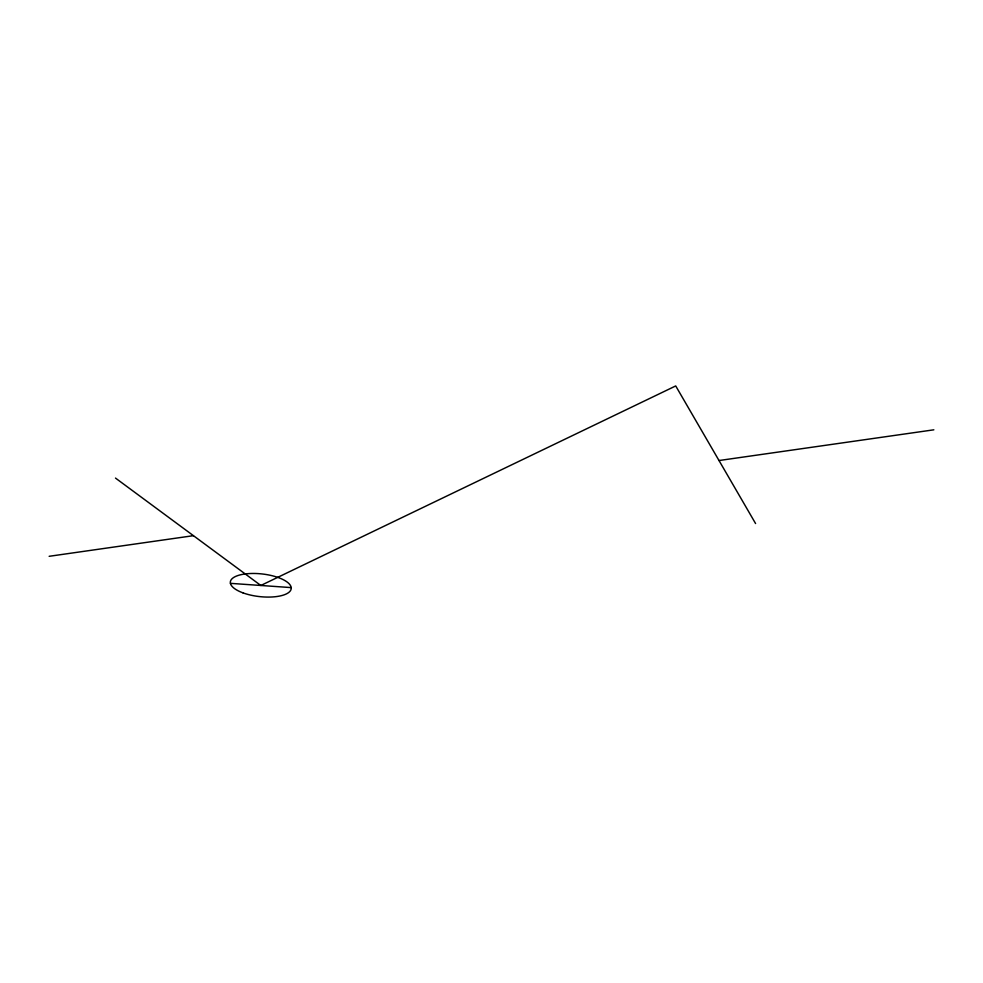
<?xml version="1.0" encoding="UTF-8"?>
<svg xmlns="http://www.w3.org/2000/svg" width="983" height="983" viewBox="0 0 983 983"><rect width="100%" height="100%" fill="white"/><g stroke="black" fill="none" stroke-linecap="round" stroke-linejoin="round"><path stroke-width="1.47" d="M49.15 556.304L193.43 535.674M719.003 460.536L933.85 429.817M230.44 583.349L291.214 587.601M115.49 478.082L260.839 585.475L675.714 385.938L755.583 523.546M243.01 592.884A30.608 11.391 6.3 0 0 291.091 589.259A30.608 11.391 6.3 0 0 248.269 573.642A30.608 11.391 6.3 0 0 243.01 592.884"/></g></svg>
